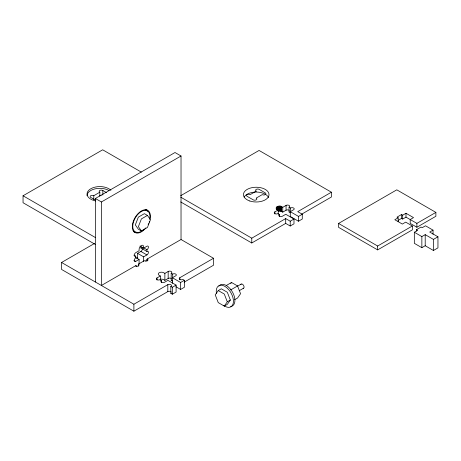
<?xml version="1.0" encoding="UTF-8"?>
<svg xmlns="http://www.w3.org/2000/svg" width="461" height="461" viewBox="0 0 461 461"><rect width="100%" height="100%" fill="white"/><g stroke="black" fill="none" stroke-linecap="round" stroke-linejoin="round"><path stroke-width="0.69" d="M289.07 207.156L290.574 208.026L290.574 212.832L289.07 211.968L289.07 207.156A2.132 1.227 0 0 0 289.07 205.416A2.132 1.227 0 0 0 286.056 205.416L282.754 207.323C280.559 204.177 272.785 207.629 278.231 209.934L278.231 214.054M218.255 290.563L215.241 294.85L218.255 302.612L224.282 306.092L227.336 304.329L230.35 300.042L227.336 292.274L221.309 288.799L218.255 290.563L224.282 294.037L227.296 301.805L224.282 306.092M230.777 283.55L231.531 282.478L237.553 285.958L240.567 293.726L237.553 298.013L234.672 299.679M95.375 244.491L23.05 202.731L23.05 195.775L102.676 149.802L141.331 172.12M95.606 200.23L90.782 197.446A2.132 1.227 0 0 1 90.782 195.706A2.132 1.227 0 0 1 93.796 195.706L99.824 192.225A2.132 1.227 0 0 1 99.824 190.485A2.132 1.227 0 0 1 102.838 190.485L106.456 192.577M95.375 282.005L95.375 198.489L175.001 152.516L181.029 155.997L181.029 239.513L147.382 258.938A2.132 1.227 -60 0 0 145.906 261.174M95.375 198.489L101.403 201.97L181.029 155.997M171.244 291.957A2.132 1.227 0 0 0 167.816 291.611L133.892 311.198L61.567 269.443L61.567 262.482L94.534 243.448M180.689 195.7L259.07 150.447L331.396 192.208L331.396 197.014L301.488 214.284M147.428 215.425L141.4 218.906L138.386 226.668L141.4 230.955L147.428 227.48L150.442 219.713L147.428 215.425L144.374 213.662L138.346 217.137L135.332 224.905L138.346 229.192L141.4 230.955M139.994 246.059L143.613 248.145L146.915 246.237A2.132 1.227 -60 0 1 148.425 247.108A2.132 1.227 -60 0 1 146.915 249.718L146.915 251.452A2.132 1.227 -60 0 1 148.425 252.323A2.132 1.227 -60 0 1 146.915 254.933L143.613 256.84L137.585 253.36L137.585 258.782M137.585 253.36L140.887 251.452A2.132 1.227 -60 0 0 142.391 248.727M136.531 258.241L137.735 257.543M133.932 260.344L135.741 261.387L139.095 259.451L139.095 264.193M147.382 260.897L147.382 258.938A2.132 1.227 0 0 1 147.382 260.678A2.132 1.227 0 0 1 144.368 260.678L138.34 264.159A2.132 1.227 0 0 1 138.34 265.899A2.132 1.227 0 0 1 135.327 265.899L101.403 285.48L101.403 201.97M156.999 280.017L156.999 277.931L160.353 275.995L160.353 280.173M160.353 275.995L159.212 275.338A3.198 1.844 0 0 1 159.212 272.728A3.198 1.844 0 0 1 163.736 272.728L164.871 273.385L168.173 271.477A2.132 1.227 0 0 1 171.187 271.477A2.132 1.227 0 0 1 171.187 273.217L171.187 280.179L172.691 281.043M274.877 213.933L274.877 211.87L278.231 209.934M278.185 211.063L280.732 211.115L282.754 212.135L286.056 210.228A2.132 1.227 0 0 1 289.26 210.354M160.1 279.326A3.198 1.844 0 0 1 163.736 279.689L164.871 280.346L168.173 278.438A2.132 1.227 0 0 1 171.29 278.502M172.402 283.302L172.402 277.735L175.704 275.828A2.132 1.227 0 0 0 175.704 274.088A2.132 1.227 0 0 0 172.691 274.088L171.187 273.217M331.396 192.208L297.748 211.634L302.272 214.244L302.272 219.05L298.503 221.228L290.28 216.48L290.28 211.674L293.588 209.767A2.132 1.227 0 0 0 293.588 208.026A2.132 1.227 0 0 0 290.574 208.026M61.567 262.482L133.892 304.237L167.816 284.656A2.132 1.227 0 0 1 170.829 284.656A2.132 1.227 0 0 1 170.829 286.396L170.829 293.352L172.333 294.222L176.102 292.049L176.102 285.088L167.879 280.346L164.525 282.282A2.132 1.227 0 0 1 161.511 282.282A2.132 1.227 0 0 1 161.511 280.542L160.013 279.671A2.132 1.227 0 0 1 156.999 279.671A2.132 1.227 0 0 1 156.999 277.931M179.871 279.781L179.871 277.695L213.518 258.269L213.518 265.225L184.227 282.138M180.695 197.141L251.775 238.176L285.693 218.595L290.217 221.205L293.985 219.027L293.985 223.839L290.217 226.011L285.693 223.401L251.775 242.987L180.695 201.947M170.829 286.396L172.333 287.266L176.102 285.088M172.402 277.735L180.62 282.478L184.388 280.305L184.388 287.266L180.62 289.439L175.923 286.725M290.28 211.674L298.503 216.416L302.272 214.244M226.334 285.48L231.531 282.478M398.166 217.788L394.812 219.724L402.344 224.069L405.697 222.133L412.359 225.982L412.359 229.86L377.657 249.897L338.564 227.325L338.564 223.447L396.794 189.828L435.881 212.4L435.881 216.278L416.882 227.25L410.215 223.401L410.215 219.522L413.517 217.615L405.991 213.27L402.683 215.178L401.548 214.521L397.03 217.131L398.166 217.788L398.166 221.666M230.633 289.957L237.553 285.958M237.461 286.229L241.201 284.068M239.219 290.712L243.581 288.194M227.296 301.805L230.35 300.042M398.16 220.358L401.548 218.399L402.683 219.056L405.991 217.148L416.882 223.372L435.881 212.4M338.564 223.447L377.657 246.018L412.359 225.982M416.542 231.042L416.542 229.653L421.066 227.043L422.201 227.699L425.503 225.792L433.035 230.143L433.035 234.297M433.035 230.143L429.733 232.05L437.95 236.793L437.95 247.874L433.432 250.484L425.209 245.742L421.855 247.678L414.33 243.327L414.33 232.246L417.678 230.31L416.542 229.653M414.33 232.246L421.855 236.591L425.209 234.655L433.432 239.403L437.95 236.793M293.985 219.027L285.762 214.284L282.409 216.221A2.132 1.227 0 0 1 279.395 216.221A2.132 1.227 0 0 1 279.395 214.48L277.891 213.61A2.132 1.227 0 0 1 274.877 213.61A2.132 1.227 0 0 1 274.877 211.87M181.092 239.547L213.518 258.269M142.697 247.28L146.915 249.718M140.887 246.237L140.887 247.972L146.915 251.452M140.887 251.452L146.915 254.933M184.388 280.305L182.879 279.435A2.132 1.227 0 0 1 179.871 279.435A2.132 1.227 0 0 1 179.871 277.695M133.932 255.129L135.741 256.172L135.741 257.906A2.132 1.227 -60 0 0 134.232 260.517A2.132 1.227 -60 0 0 135.741 261.387M135.476 257.365L139.095 259.451M23.05 195.775L95.375 237.53M433.432 239.403L433.432 250.484M425.209 234.655L425.209 245.742M421.855 236.591L421.855 247.678M416.882 223.372L416.882 227.25M405.991 213.27L405.991 217.148M402.683 215.178L402.683 219.056M401.548 214.521L401.548 218.399M377.657 246.018L377.657 249.897M298.503 216.416L298.503 221.228M290.217 221.205L290.217 226.011M286.056 205.416L286.056 210.228M285.693 218.595L285.693 223.401M282.754 207.323L282.754 212.135M281.458 206.58L281.458 211.392M281.285 206.505L281.285 211.311M280.732 206.309L280.732 211.115M280.323 206.217L280.323 211.023M279.683 206.136L279.683 210.948M279.395 214.48L279.395 216.537M279.032 206.136L279.032 210.948M278.813 206.153L278.813 210.965M278.185 206.257L278.185 209.692M277.787 206.367L277.787 209.801M277.424 206.505L277.424 209.939M277.096 206.666L277.096 209.415M276.681 206.96L276.681 209.709M276.381 207.294L276.381 209.357M276.208 207.657L276.208 209.035M251.775 238.176L251.775 242.987M180.62 282.478L180.62 289.439M172.691 274.088L172.691 277.568M172.333 287.266L172.333 294.222M168.173 271.477L168.173 278.438M167.816 284.656L167.816 291.611M164.871 273.385L164.871 280.346M161.511 280.542L161.511 282.628M143.613 248.145L143.613 246.831A3.198 1.844 -60 0 0 141.354 245.529A3.198 1.844 -60 0 0 139.095 249.441L139.095 250.755L135.741 252.691A2.132 1.227 -60 0 0 134.232 255.302A2.132 1.227 -60 0 0 135.741 256.172M143.613 256.84L143.613 261.589M138.34 264.159L138.34 266.112M133.892 304.237L133.892 311.198M102.838 190.485L102.838 195.055M99.824 192.225L99.824 196.144M93.796 195.706L93.796 199.625M289.26 211.841A2.132 1.227 0 0 1 289.07 211.968M244.117 197.054A12.787 7.382 0 0 1 256.639 192.047A12.787 7.382 0 0 1 268.573 197.515M240.763 284.691A2.38 1.377 60 0 1 243.46 285.244A2.38 1.377 60 0 1 243.137 288.309M87.037 195.706A12.787 7.382 0 0 1 94.931 188.889A12.787 7.382 0 0 1 108.865 190.485M95.715 200.956A12.787 7.382 0 0 1 89.941 189.287A12.787 7.382 0 0 1 110.899 190.278M99.824 195.706A2.132 1.227 0 0 1 101.19 195.349M144.12 229.226A12.153 7.019 -60 0 1 132.837 227.642A12.153 7.019 -60 0 1 141.919 211.201A12.153 7.019 -60 0 1 149.658 219.206M145.117 209.68A12.153 7.019 -60 0 1 147.03 210.936M134.652 231.468A12.153 7.019 -60 0 1 133.068 230.552M216.416 293.357A12.153 7.019 60 0 1 224.098 285.964A12.153 7.019 60 0 1 233.439 301.459A12.153 7.019 60 0 1 223.729 305.476M219.505 285.457A12.153 7.019 60 0 1 232.782 292.62A12.153 7.019 60 0 1 230.621 306.507M218.877 286.177A12.153 7.019 60 0 1 219.177 285.797M171.244 293.012A2.132 1.227 0 0 1 170.829 293.352M135.327 265.899A2.132 1.227 -60 0 1 136.831 266.648M171.383 280.052A2.132 1.227 0 0 1 171.187 280.179M146.241 209.484A12.787 7.382 -60 0 1 148.2 211.737M136.387 232.194A12.787 7.382 -60 0 1 133.886 231.843M145.872 227.855A12.787 7.382 -60 0 1 132.618 229.169A12.787 7.382 -60 0 1 141.354 210.982A12.787 7.382 -60 0 1 150.084 219.084M149.462 221.361A12.787 7.382 -60 0 1 149.185 222.121M148.523 223.637A12.787 7.382 -60 0 1 148.148 224.38M140.887 247.972A2.132 1.227 -60 0 1 141.394 247.782M256.224 191.136L250.196 194.617A2.132 1.227 0 0 0 247.182 194.617A2.132 1.227 0 0 0 247.182 196.357L253.21 199.838A2.132 1.227 0 0 0 256.224 199.838A2.132 1.227 0 0 0 256.224 198.097L262.246 194.617A2.132 1.227 0 0 0 265.259 194.617A2.132 1.227 0 0 0 265.259 192.877L259.238 189.396A2.132 1.227 0 0 0 256.224 189.396A2.132 1.227 0 0 0 256.224 191.136M249.827 201.008A12.787 7.382 0 0 0 269.005 194.617A12.787 7.382 0 0 0 249.827 188.226A12.787 7.382 0 0 0 249.827 201.008"/></g></svg>
